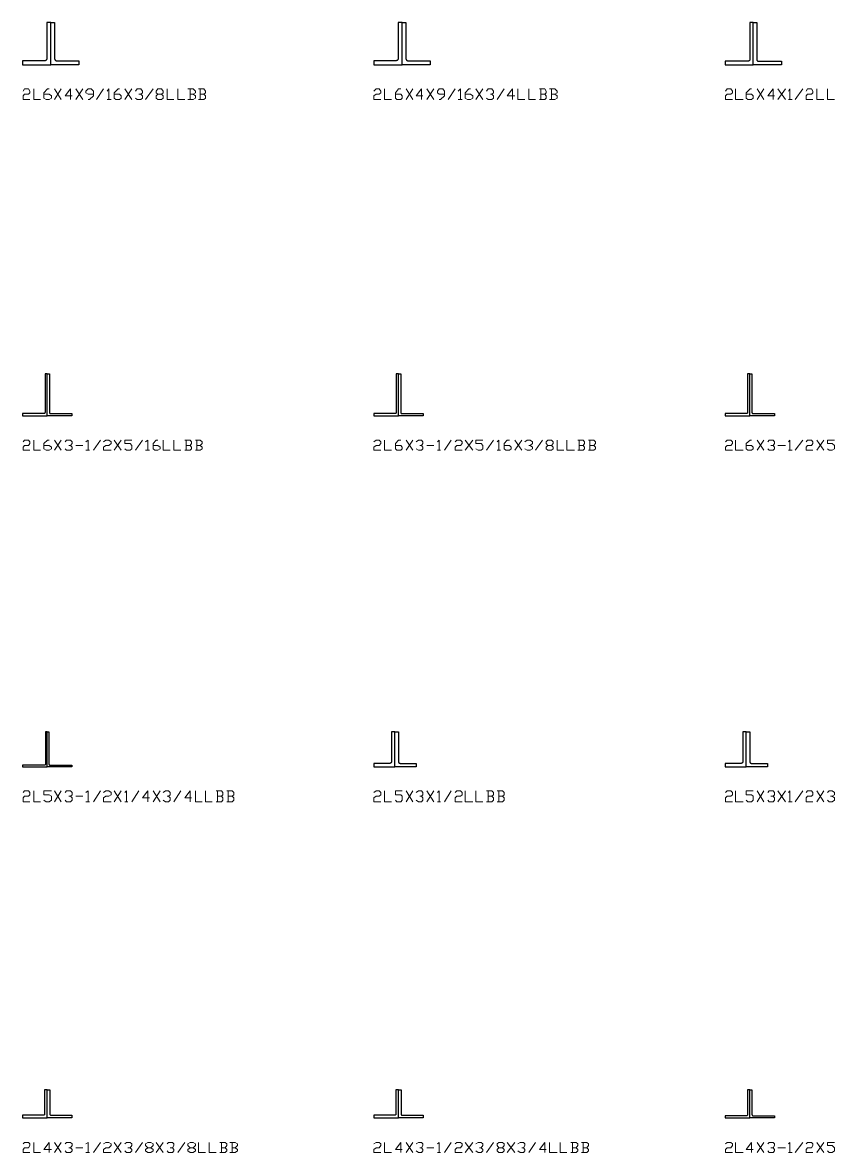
# Model space of a CAD drawing. Header units: inches. Extents: x 0 to 985, y -1555 to 12.
# Drawn here: x 500 to 615.5, y -754.9 to -594 of the extents above; entities that cross this region are included whole.
import ezdxf

# ---------------------------------------------------------------- set-up
doc = ezdxf.new("R2010")
doc.units = ezdxf.units.IN
doc.header["$MEASUREMENT"] = 0
doc.layers.add('AISC_STEEL', color=7, linetype='Continuous')

msp = doc.modelspace()

# ---------------------------------------------------------------- linework, layer by layer
at = {"color": 3, "lineweight": 0}
for points in [[(500.06, -603.76), (500.27, -603.43), (500.82, -603.43), (501.04, -603.76), (501.04, -603.98), (500.82, -604.19), (500.27, -604.19), (500.06, -604.41), (500.06, -604.96), (501.04, -604.96)], [(501.58, -603.43), (501.58, -604.96), (502.56, -604.96)], [(503, -604.19), (503.76, -604.19), (504.09, -604.41), (504.09, -604.74), (503.76, -604.96), (503.33, -604.96), (503, -604.74), (503, -603.98), (503.55, -603.43), (503.76, -603.43)], [(504.53, -604.96), (505.51, -603.43)], [(504.53, -603.43), (505.51, -604.96)], [(507.04, -604.41), (506.05, -604.41), (506.82, -603.43), (506.82, -604.96)], [(507.58, -604.96), (508.56, -603.43)], [(507.58, -603.43), (508.56, -604.96)], [(509.33, -604.96), (509.54, -604.96), (510.09, -604.41), (510.09, -603.76), (509.76, -603.43), (509.33, -603.43), (509, -603.76), (509, -603.98), (509.33, -604.19), (510.09, -604.19)], [(510.53, -604.96), (511.51, -603.43)], [(512.05, -603.76), (512.27, -603.43), (512.27, -604.96)], [(512.05, -604.96), (512.6, -604.96)], [(513.03, -604.19), (513.8, -604.19), (514.02, -604.41), (514.02, -604.74), (513.8, -604.96), (513.25, -604.96), (513.03, -604.74), (513.03, -603.98), (513.58, -603.43), (513.8, -603.43)], [(514.56, -604.96), (515.54, -603.43)], [(514.56, -603.43), (515.54, -604.96)], [(516.09, -603.76), (516.31, -603.43), (516.85, -603.43), (517.07, -603.76), (517.07, -603.98), (516.85, -604.19), (516.52, -604.19)], [(516.85, -604.19), (517.07, -604.41), (517.07, -604.74), (516.85, -604.96), (516.31, -604.96), (516.09, -604.74)], [(517.5, -604.96), (518.6, -603.43)], [(519.79, -604.19), (520.01, -604.41), (520.01, -604.74), (519.79, -604.96), (519.25, -604.96), (519.03, -604.74), (519.03, -604.41), (519.25, -604.19), (519.79, -604.19), (520.01, -603.98), (520.01, -603.76), (519.79, -603.43), (519.25, -603.43), (519.03, -603.76), (519.03, -603.98), (519.25, -604.19)], [(520.56, -603.43), (520.56, -604.96), (521.54, -604.96)], [(522.08, -603.43), (522.08, -604.96), (523.07, -604.96)], [(524.27, -604.19), (524.59, -603.98), (524.59, -603.76), (524.27, -603.43), (523.5, -603.43)], [(523.5, -604.96), (524.27, -604.96), (524.59, -604.74), (524.59, -604.41), (524.27, -604.19), (523.83, -604.19)], [(523.83, -603.43), (523.83, -604.96)], [(525.79, -604.19), (526.01, -603.98), (526.01, -603.76), (525.79, -603.43), (525.03, -603.43)], [(525.03, -604.96), (525.79, -604.96), (526.01, -604.74), (526.01, -604.41), (525.79, -604.19), (525.25, -604.19)], [(525.25, -603.43), (525.25, -604.96)], [(550, -603.76), (550.33, -603.43), (550.77, -603.43), (550.98, -603.76), (550.98, -603.98), (550.77, -604.19), (550.33, -604.19), (550, -604.41), (550, -604.96), (550.98, -604.96)], [(551.53, -603.43), (551.53, -604.96), (552.51, -604.96)], [(553.06, -604.19), (553.82, -604.19), (554.04, -604.41), (554.04, -604.74), (553.82, -604.96), (553.27, -604.96), (553.06, -604.74), (553.06, -603.98), (553.49, -603.43), (553.82, -603.43)], [(554.58, -604.96), (555.56, -603.43)], [(554.58, -603.43), (555.56, -604.96)], [(556.98, -604.41), (556, -604.41), (556.76, -603.43), (556.76, -604.96)], [(557.53, -604.96), (558.51, -603.43)], [(557.53, -603.43), (558.51, -604.96)], [(559.27, -604.96), (559.49, -604.96), (560.03, -604.41), (560.03, -603.76), (559.82, -603.43), (559.27, -603.43), (559.05, -603.76), (559.05, -603.98), (559.27, -604.19), (560.03, -604.19)], [(560.58, -604.96), (561.56, -603.43)], [(562, -603.76), (562.32, -603.43), (562.32, -604.96)], [(562, -604.96), (562.54, -604.96)], [(562.98, -604.19), (563.74, -604.19), (564.07, -604.41), (564.07, -604.74), (563.74, -604.96), (563.31, -604.96), (562.98, -604.74), (562.98, -603.98), (563.52, -603.43), (563.74, -603.43)], [(564.51, -604.96), (565.49, -603.43)], [(564.51, -603.43), (565.49, -604.96)], [(566.03, -603.76), (566.25, -603.43), (566.8, -603.43), (567.01, -603.76), (567.01, -603.98), (566.8, -604.19), (566.58, -604.19)], [(566.8, -604.19), (567.01, -604.41), (567.01, -604.74), (566.8, -604.96), (566.25, -604.96), (566.03, -604.74)], [(567.56, -604.96), (568.54, -603.43)], [(570.07, -604.41), (568.98, -604.41), (569.74, -603.43), (569.74, -604.96)], [(570.5, -603.43), (570.5, -604.96), (571.49, -604.96)], [(572.03, -603.43), (572.03, -604.96), (573.01, -604.96)], [(574.32, -604.19), (574.54, -603.98), (574.54, -603.76), (574.32, -603.43), (573.56, -603.43)], [(573.56, -604.96), (574.32, -604.96), (574.54, -604.74), (574.54, -604.41), (574.32, -604.19), (573.78, -604.19)], [(573.78, -603.43), (573.78, -604.96)], [(575.74, -604.19), (576.07, -603.98), (576.07, -603.76), (575.74, -603.43), (574.97, -603.43)], [(574.97, -604.96), (575.74, -604.96), (576.07, -604.74), (576.07, -604.41), (575.74, -604.19), (575.3, -604.19)], [(575.3, -603.43), (575.3, -604.96)], [(600.06, -603.76), (600.27, -603.43), (600.82, -603.43), (601.04, -603.76), (601.04, -603.98), (600.82, -604.19), (600.27, -604.19), (600.06, -604.41), (600.06, -604.96), (601.04, -604.96)], [(601.47, -603.43), (601.47, -604.96), (602.56, -604.96)], [(603, -604.19), (603.76, -604.19), (603.98, -604.41), (603.98, -604.74), (603.76, -604.96), (603.22, -604.96), (603, -604.74), (603, -603.98), (603.55, -603.43), (603.76, -603.43)], [(604.53, -604.96), (605.51, -603.43)], [(604.53, -603.43), (605.51, -604.96)], [(607.04, -604.41), (606.05, -604.41), (606.82, -603.43), (606.82, -604.96)], [(607.47, -604.96), (608.56, -603.43)], [(607.47, -603.43), (608.56, -604.96)], [(609, -603.76), (609.22, -603.43), (609.22, -604.96)], [(609, -604.96), (609.54, -604.96)], [(609.98, -604.96), (611.07, -603.43)], [(611.51, -603.76), (611.73, -603.43), (612.27, -603.43), (612.49, -603.76), (612.49, -603.98), (612.27, -604.19), (611.73, -604.19), (611.51, -604.41), (611.51, -604.96), (612.49, -604.96)], [(613.03, -603.43), (613.03, -604.96), (614.02, -604.96)], [(614.56, -603.43), (614.56, -604.96), (615.54, -604.96)], [(500.06, -653.7), (500.27, -653.48), (500.82, -653.48), (501.04, -653.7), (501.04, -653.92), (500.82, -654.25), (500.27, -654.25), (500.06, -654.47), (500.06, -654.9), (501.04, -654.9)], [(501.58, -653.48), (501.58, -654.9), (502.56, -654.9)], [(503, -654.25), (503.76, -654.25), (504.09, -654.47), (504.09, -654.68), (503.76, -654.9), (503.33, -654.9), (503, -654.68), (503, -653.92), (503.55, -653.48), (503.76, -653.48)], [(504.53, -654.9), (505.51, -653.48)], [(504.53, -653.48), (505.51, -654.9)], [(506.05, -653.7), (506.27, -653.48), (506.82, -653.48), (507.04, -653.7), (507.04, -653.92), (506.82, -654.25), (506.6, -654.25)], [(506.82, -654.25), (507.04, -654.47), (507.04, -654.68), (506.82, -654.9), (506.27, -654.9), (506.05, -654.68)], [(507.58, -654.25), (508.56, -654.25)], [(509, -653.7), (509.33, -653.48), (509.33, -654.9)], [(510.09, -654.9), (511.07, -653.48)], [(511.51, -653.7), (511.83, -653.48), (512.27, -653.48), (512.6, -653.7), (512.6, -653.92), (512.27, -654.25), (511.83, -654.25), (511.51, -654.47), (511.51, -654.9), (512.6, -654.9)], [(513.03, -654.9), (514.02, -653.48)], [(513.03, -653.48), (514.02, -654.9)], [(514.56, -654.68), (514.78, -654.9), (515.32, -654.9), (515.54, -654.68), (515.54, -654.25), (515.32, -653.92), (514.56, -653.92), (514.56, -653.48), (515.54, -653.48)], [(516.09, -654.9), (517.07, -653.48)], [(517.5, -653.7), (517.83, -653.48), (517.83, -654.9)], [(518.6, -654.25), (519.25, -654.25), (519.58, -654.47), (519.58, -654.68), (519.25, -654.9), (518.81, -654.9), (518.6, -654.68), (518.6, -653.92), (519.03, -653.48), (519.25, -653.48)], [(520.01, -653.48), (520.01, -654.9), (520.99, -654.9)], [(521.54, -653.48), (521.54, -654.9), (522.52, -654.9)], [(523.83, -654.25), (524.05, -653.92), (524.05, -653.7), (523.83, -653.48), (523.07, -653.48)], [(523.07, -654.9), (523.83, -654.9), (524.05, -654.68), (524.05, -654.47), (523.83, -654.25), (523.28, -654.25)], [(523.28, -653.48), (523.28, -654.9)], [(525.25, -654.25), (525.57, -653.92), (525.57, -653.7), (525.25, -653.48), (524.59, -653.48)], [(524.59, -654.9), (525.25, -654.9), (525.57, -654.68), (525.57, -654.47), (525.25, -654.25), (524.81, -654.25)], [(524.81, -653.48), (524.81, -654.9)], [(550, -653.7), (550.33, -653.48), (550.77, -653.48), (550.98, -653.7), (550.98, -653.92), (550.77, -654.25), (550.33, -654.25), (550, -654.47), (550, -654.9), (550.98, -654.9)], [(551.53, -653.48), (551.53, -654.9), (552.51, -654.9)], [(553.06, -654.25), (553.82, -654.25), (554.04, -654.47), (554.04, -654.68), (553.82, -654.9), (553.27, -654.9), (553.06, -654.68), (553.06, -653.92), (553.49, -653.48), (553.82, -653.48)], [(554.58, -654.9), (555.56, -653.48)], [(554.58, -653.48), (555.56, -654.9)], [(556, -653.7), (556.33, -653.48), (556.76, -653.48), (556.98, -653.7), (556.98, -653.92), (556.76, -654.25), (556.55, -654.25)], [(556.76, -654.25), (556.98, -654.47), (556.98, -654.68), (556.76, -654.9), (556.33, -654.9), (556, -654.68)], [(557.53, -654.25), (558.51, -654.25)], [(559.05, -653.7), (559.27, -653.48), (559.27, -654.9)], [(560.03, -654.9), (561.02, -653.48)], [(561.56, -653.7), (561.78, -653.48), (562.32, -653.48), (562.54, -653.7), (562.54, -653.92), (562.32, -654.25), (561.78, -654.25), (561.56, -654.47), (561.56, -654.9), (562.54, -654.9)], [(562.98, -654.9), (564.07, -653.48)], [(562.98, -653.48), (564.07, -654.9)], [(564.51, -654.68), (564.83, -654.9), (565.27, -654.9), (565.49, -654.68), (565.49, -654.25), (565.27, -653.92), (564.51, -653.92), (564.51, -653.48), (565.49, -653.48)], [(566.03, -654.9), (567.01, -653.48)], [(567.56, -653.7), (567.78, -653.48), (567.78, -654.9)], [(568.54, -654.25), (569.3, -654.25), (569.52, -654.47), (569.52, -654.68), (569.3, -654.9), (568.76, -654.9), (568.54, -654.68), (568.54, -653.92), (568.98, -653.48), (569.3, -653.48)], [(570.07, -654.9), (571.05, -653.48)], [(570.07, -653.48), (571.05, -654.9)], [(571.49, -653.7), (571.81, -653.48), (572.25, -653.48), (572.58, -653.7), (572.58, -653.92), (572.25, -654.25), (572.03, -654.25)], [(572.25, -654.25), (572.58, -654.47), (572.58, -654.68), (572.25, -654.9), (571.81, -654.9), (571.49, -654.68)], [(573.01, -654.9), (573.99, -653.48)], [(575.3, -654.25), (575.52, -654.47), (575.52, -654.68), (575.3, -654.9), (574.76, -654.9), (574.54, -654.68), (574.54, -654.47), (574.76, -654.25), (575.3, -654.25), (575.52, -653.92), (575.52, -653.7), (575.3, -653.48), (574.76, -653.48), (574.54, -653.7), (574.54, -653.92), (574.76, -654.25)], [(576.07, -653.48), (576.07, -654.9), (577.05, -654.9)], [(577.48, -653.48), (577.48, -654.9), (578.57, -654.9)], [(579.77, -654.25), (579.99, -653.92), (579.99, -653.7), (579.77, -653.48), (579.01, -653.48)], [(579.01, -654.9), (579.77, -654.9), (579.99, -654.68), (579.99, -654.47), (579.77, -654.25), (579.23, -654.25)], [(579.23, -653.48), (579.23, -654.9)], [(581.3, -654.25), (581.52, -653.92), (581.52, -653.7), (581.3, -653.48), (580.54, -653.48)], [(580.54, -654.9), (581.3, -654.9), (581.52, -654.68), (581.52, -654.47), (581.3, -654.25), (580.75, -654.25)], [(580.75, -653.48), (580.75, -654.9)], [(600.06, -653.7), (600.27, -653.48), (600.82, -653.48), (601.04, -653.7), (601.04, -653.92), (600.82, -654.25), (600.27, -654.25), (600.06, -654.47), (600.06, -654.9), (601.04, -654.9)], [(601.47, -653.48), (601.47, -654.9), (602.56, -654.9)], [(603, -654.25), (603.76, -654.25), (603.98, -654.47), (603.98, -654.68), (603.76, -654.9), (603.22, -654.9), (603, -654.68), (603, -653.92), (603.55, -653.48), (603.76, -653.48)], [(604.53, -654.9), (605.51, -653.48)], [(604.53, -653.48), (605.51, -654.9)], [(606.05, -653.7), (606.27, -653.48), (606.82, -653.48), (607.04, -653.7), (607.04, -653.92), (606.82, -654.25), (606.49, -654.25)], [(606.82, -654.25), (607.04, -654.47), (607.04, -654.68), (606.82, -654.9), (606.27, -654.9), (606.05, -654.68)], [(607.47, -654.25), (608.56, -654.25)], [(609, -653.7), (609.22, -653.48), (609.22, -654.9)], [(609.98, -654.9), (611.07, -653.48)], [(611.51, -653.7), (611.73, -653.48), (612.27, -653.48), (612.49, -653.7), (612.49, -653.92), (612.27, -654.25), (611.73, -654.25), (611.51, -654.47), (611.51, -654.9), (612.49, -654.9)], [(613.03, -654.9), (614.02, -653.48)], [(613.03, -653.48), (614.02, -654.9)], [(614.56, -654.68), (614.78, -654.9), (615.21, -654.9), (615.54, -654.68), (615.54, -654.25), (615.21, -653.92), (614.56, -653.92), (614.56, -653.48), (615.54, -653.48)], [(509, -654.9), (509.54, -654.9)], [(517.5, -654.9), (518.05, -654.9)], [(559.05, -654.9), (559.49, -654.9)], [(567.56, -654.9), (568, -654.9)], [(609, -654.9), (609.54, -654.9)], [(500.06, -703.65), (500.27, -703.43), (500.82, -703.43), (501.04, -703.65), (501.04, -703.98), (500.82, -704.19), (500.27, -704.19), (500.06, -704.41), (500.06, -704.96), (501.04, -704.96)], [(501.58, -703.43), (501.58, -704.96), (502.56, -704.96)], [(503, -704.74), (503.33, -704.96), (503.76, -704.96), (504.09, -704.74), (504.09, -704.19), (503.76, -703.98), (503, -703.98), (503, -703.43), (504.09, -703.43)], [(504.53, -704.96), (505.51, -703.43)], [(504.53, -703.43), (505.51, -704.96)], [(506.05, -703.65), (506.27, -703.43), (506.82, -703.43), (507.04, -703.65), (507.04, -703.98), (506.82, -704.19), (506.6, -704.19)], [(506.82, -704.19), (507.04, -704.41), (507.04, -704.74), (506.82, -704.96), (506.27, -704.96), (506.05, -704.74)], [(507.58, -704.19), (508.56, -704.19)], [(509, -703.65), (509.33, -703.43), (509.33, -704.96)], [(510.09, -704.96), (511.07, -703.43)], [(511.51, -703.65), (511.83, -703.43), (512.27, -703.43), (512.6, -703.65), (512.6, -703.98), (512.27, -704.19), (511.83, -704.19), (511.51, -704.41), (511.51, -704.96), (512.6, -704.96)], [(513.03, -704.96), (514.02, -703.43)], [(513.03, -703.43), (514.02, -704.96)], [(514.56, -703.65), (514.78, -703.43), (514.78, -704.96)], [(515.54, -704.96), (516.52, -703.43)], [(518.05, -704.41), (517.07, -704.41), (517.83, -703.43), (517.83, -704.96)], [(518.6, -704.96), (519.58, -703.43)], [(518.6, -703.43), (519.58, -704.96)], [(520.01, -703.65), (520.34, -703.43), (520.78, -703.43), (520.99, -703.65), (520.99, -703.98), (520.78, -704.19), (520.56, -704.19)], [(520.78, -704.19), (520.99, -704.41), (520.99, -704.74), (520.78, -704.96), (520.34, -704.96), (520.01, -704.74)], [(521.54, -704.96), (522.52, -703.43)], [(524.05, -704.41), (523.07, -704.41), (523.83, -703.43), (523.83, -704.96)], [(524.59, -703.43), (524.59, -704.96), (525.57, -704.96)], [(526.01, -703.43), (526.01, -704.96), (526.99, -704.96)], [(528.3, -704.19), (528.52, -703.98), (528.52, -703.65), (528.3, -703.43), (527.54, -703.43)], [(527.54, -704.96), (528.3, -704.96), (528.52, -704.74), (528.52, -704.41), (528.3, -704.19), (527.76, -704.19)], [(527.76, -703.43), (527.76, -704.96)], [(529.83, -704.19), (530.05, -703.98), (530.05, -703.65), (529.83, -703.43), (529.06, -703.43)], [(529.06, -704.96), (529.83, -704.96), (530.05, -704.74), (530.05, -704.41), (529.83, -704.19), (529.28, -704.19)], [(529.28, -703.43), (529.28, -704.96)], [(550, -703.65), (550.33, -703.43), (550.77, -703.43), (550.98, -703.65), (550.98, -703.98), (550.77, -704.19), (550.33, -704.19), (550, -704.41), (550, -704.96), (550.98, -704.96)], [(551.53, -703.43), (551.53, -704.96), (552.51, -704.96)], [(553.06, -704.74), (553.27, -704.96), (553.82, -704.96), (554.04, -704.74), (554.04, -704.19), (553.82, -703.98), (553.06, -703.98), (553.06, -703.43), (554.04, -703.43)], [(554.58, -704.96), (555.56, -703.43)], [(554.58, -703.43), (555.56, -704.96)], [(556, -703.65), (556.33, -703.43), (556.76, -703.43), (556.98, -703.65), (556.98, -703.98), (556.76, -704.19), (556.55, -704.19)], [(556.76, -704.19), (556.98, -704.41), (556.98, -704.74), (556.76, -704.96), (556.33, -704.96), (556, -704.74)], [(557.53, -704.96), (558.51, -703.43)], [(557.53, -703.43), (558.51, -704.96)], [(559.05, -703.65), (559.27, -703.43), (559.27, -704.96)], [(560.03, -704.96), (561.02, -703.43)], [(561.56, -703.65), (561.78, -703.43), (562.32, -703.43), (562.54, -703.65), (562.54, -703.98), (562.32, -704.19), (561.78, -704.19), (561.56, -704.41), (561.56, -704.96), (562.54, -704.96)], [(562.98, -703.43), (562.98, -704.96), (564.07, -704.96)], [(564.51, -703.43), (564.51, -704.96), (565.49, -704.96)], [(566.8, -704.19), (567.01, -703.98), (567.01, -703.65), (566.8, -703.43), (566.03, -703.43)], [(566.03, -704.96), (566.8, -704.96), (567.01, -704.74), (567.01, -704.41), (566.8, -704.19), (566.25, -704.19)], [(566.25, -703.43), (566.25, -704.96)], [(568.32, -704.19), (568.54, -703.98), (568.54, -703.65), (568.32, -703.43), (567.56, -703.43)], [(567.56, -704.96), (568.32, -704.96), (568.54, -704.74), (568.54, -704.41), (568.32, -704.19), (567.78, -704.19)], [(567.78, -703.43), (567.78, -704.96)], [(600.06, -703.65), (600.27, -703.43), (600.82, -703.43), (601.04, -703.65), (601.04, -703.98), (600.82, -704.19), (600.27, -704.19), (600.06, -704.41), (600.06, -704.96), (601.04, -704.96)], [(601.47, -703.43), (601.47, -704.96), (602.56, -704.96)], [(603, -704.74), (603.22, -704.96), (603.76, -704.96), (603.98, -704.74), (603.98, -704.19), (603.76, -703.98), (603, -703.98), (603, -703.43), (603.98, -703.43)], [(604.53, -704.96), (605.51, -703.43)], [(604.53, -703.43), (605.51, -704.96)], [(606.05, -703.65), (606.27, -703.43), (606.82, -703.43), (607.04, -703.65), (607.04, -703.98), (606.82, -704.19), (606.49, -704.19)], [(606.82, -704.19), (607.04, -704.41), (607.04, -704.74), (606.82, -704.96), (606.27, -704.96), (606.05, -704.74)], [(607.47, -704.96), (608.56, -703.43)], [(607.47, -703.43), (608.56, -704.96)], [(609, -703.65), (609.22, -703.43), (609.22, -704.96)], [(609.98, -704.96), (611.07, -703.43)], [(611.51, -703.65), (611.73, -703.43), (612.27, -703.43), (612.49, -703.65), (612.49, -703.98), (612.27, -704.19), (611.73, -704.19), (611.51, -704.41), (611.51, -704.96), (612.49, -704.96)], [(613.03, -704.96), (614.02, -703.43)], [(613.03, -703.43), (614.02, -704.96)], [(614.56, -703.65), (614.78, -703.43), (615.21, -703.43), (615.54, -703.65), (615.54, -703.98), (615.21, -704.19), (615, -704.19)], [(615.21, -704.19), (615.54, -704.41), (615.54, -704.74), (615.21, -704.96), (614.78, -704.96), (614.56, -704.74)], [(509, -704.96), (509.54, -704.96)], [(514.56, -704.96), (515, -704.96)], [(559.05, -704.96), (559.49, -704.96)], [(609, -704.96), (609.54, -704.96)], [(500.06, -753.7), (500.27, -753.48), (500.82, -753.48), (501.04, -753.7), (501.04, -753.92), (500.82, -754.25), (500.27, -754.25), (500.06, -754.47), (500.06, -754.9), (501.04, -754.9)], [(501.58, -753.48), (501.58, -754.9), (502.56, -754.9)], [(504.09, -754.47), (503, -754.47), (503.76, -753.48), (503.76, -754.9)], [(504.53, -754.9), (505.51, -753.48)], [(504.53, -753.48), (505.51, -754.9)], [(506.05, -753.7), (506.27, -753.48), (506.82, -753.48), (507.04, -753.7), (507.04, -753.92), (506.82, -754.25), (506.6, -754.25)], [(506.82, -754.25), (507.04, -754.47), (507.04, -754.68), (506.82, -754.9), (506.27, -754.9), (506.05, -754.68)], [(507.58, -754.25), (508.56, -754.25)], [(509, -753.7), (509.33, -753.48), (509.33, -754.9)], [(510.09, -754.9), (511.07, -753.48)], [(511.51, -753.7), (511.83, -753.48), (512.27, -753.48), (512.6, -753.7), (512.6, -753.92), (512.27, -754.25), (511.83, -754.25), (511.51, -754.47), (511.51, -754.9), (512.6, -754.9)], [(513.03, -754.9), (514.02, -753.48)], [(513.03, -753.48), (514.02, -754.9)], [(514.56, -753.7), (514.78, -753.48), (515.32, -753.48), (515.54, -753.7), (515.54, -753.92), (515.32, -754.25), (515, -754.25)], [(515.32, -754.25), (515.54, -754.47), (515.54, -754.68), (515.32, -754.9), (514.78, -754.9), (514.56, -754.68)], [(516.09, -754.9), (517.07, -753.48)], [(518.27, -754.25), (518.6, -754.47), (518.6, -754.68), (518.27, -754.9), (517.83, -754.9), (517.5, -754.68), (517.5, -754.47), (517.83, -754.25), (518.27, -754.25), (518.6, -753.92), (518.6, -753.7), (518.27, -753.48), (517.83, -753.48), (517.5, -753.7), (517.5, -753.92), (517.83, -754.25)], [(519.03, -754.9), (520.01, -753.48)], [(519.03, -753.48), (520.01, -754.9)], [(520.56, -753.7), (520.78, -753.48), (521.32, -753.48), (521.54, -753.7), (521.54, -753.92), (521.32, -754.25), (520.99, -754.25)], [(521.32, -754.25), (521.54, -754.47), (521.54, -754.68), (521.32, -754.9), (520.78, -754.9), (520.56, -754.68)], [(522.08, -754.9), (523.07, -753.48)], [(524.27, -754.25), (524.59, -754.47), (524.59, -754.68), (524.27, -754.9), (523.83, -754.9), (523.5, -754.68), (523.5, -754.47), (523.83, -754.25), (524.27, -754.25), (524.59, -753.92), (524.59, -753.7), (524.27, -753.48), (523.83, -753.48), (523.5, -753.7), (523.5, -753.92), (523.83, -754.25)], [(525.03, -753.48), (525.03, -754.9), (526.01, -754.9)], [(526.56, -753.48), (526.56, -754.9), (527.54, -754.9)], [(528.85, -754.25), (529.06, -753.92), (529.06, -753.7), (528.85, -753.48), (528.08, -753.48)], [(528.08, -754.9), (528.85, -754.9), (529.06, -754.68), (529.06, -754.47), (528.85, -754.25), (528.3, -754.25)], [(528.3, -753.48), (528.3, -754.9)], [(530.26, -754.25), (530.59, -753.92), (530.59, -753.7), (530.26, -753.48), (529.5, -753.48)], [(529.5, -754.9), (530.26, -754.9), (530.59, -754.68), (530.59, -754.47), (530.26, -754.25), (529.83, -754.25)], [(529.83, -753.48), (529.83, -754.9)], [(550, -753.7), (550.33, -753.48), (550.77, -753.48), (550.98, -753.7), (550.98, -753.92), (550.77, -754.25), (550.33, -754.25), (550, -754.47), (550, -754.9), (550.98, -754.9)], [(551.53, -753.48), (551.53, -754.9), (552.51, -754.9)], [(554.04, -754.47), (553.06, -754.47), (553.82, -753.48), (553.82, -754.9)], [(554.58, -754.9), (555.56, -753.48)], [(554.58, -753.48), (555.56, -754.9)], [(556, -753.7), (556.33, -753.48), (556.76, -753.48), (556.98, -753.7), (556.98, -753.92), (556.76, -754.25), (556.55, -754.25)], [(556.76, -754.25), (556.98, -754.47), (556.98, -754.68), (556.76, -754.9), (556.33, -754.9), (556, -754.68)], [(557.53, -754.25), (558.51, -754.25)], [(559.05, -753.7), (559.27, -753.48), (559.27, -754.9)], [(560.03, -754.9), (561.02, -753.48)], [(561.56, -753.7), (561.78, -753.48), (562.32, -753.48), (562.54, -753.7), (562.54, -753.92), (562.32, -754.25), (561.78, -754.25), (561.56, -754.47), (561.56, -754.9), (562.54, -754.9)], [(562.98, -754.9), (564.07, -753.48)], [(562.98, -753.48), (564.07, -754.9)], [(564.51, -753.7), (564.83, -753.48), (565.27, -753.48), (565.49, -753.7), (565.49, -753.92), (565.27, -754.25), (565.05, -754.25)], [(565.27, -754.25), (565.49, -754.47), (565.49, -754.68), (565.27, -754.9), (564.83, -754.9), (564.51, -754.68)], [(566.03, -754.9), (567.01, -753.48)], [(568.32, -754.25), (568.54, -754.47), (568.54, -754.68), (568.32, -754.9), (567.78, -754.9), (567.56, -754.68), (567.56, -754.47), (567.78, -754.25), (568.32, -754.25), (568.54, -753.92), (568.54, -753.7), (568.32, -753.48), (567.78, -753.48), (567.56, -753.7), (567.56, -753.92), (567.78, -754.25)], [(568.98, -754.9), (570.07, -753.48)], [(568.98, -753.48), (570.07, -754.9)], [(570.5, -753.7), (570.83, -753.48), (571.27, -753.48), (571.49, -753.7), (571.49, -753.92), (571.27, -754.25), (571.05, -754.25)], [(571.27, -754.25), (571.49, -754.47), (571.49, -754.68), (571.27, -754.9), (570.83, -754.9), (570.5, -754.68)], [(572.03, -754.9), (573.01, -753.48)], [(574.54, -754.47), (573.56, -754.47), (574.32, -753.48), (574.32, -754.9)], [(574.97, -753.48), (574.97, -754.9), (576.07, -754.9)], [(576.5, -753.48), (576.5, -754.9), (577.48, -754.9)], [(578.79, -754.25), (579.01, -753.92), (579.01, -753.7), (578.79, -753.48), (578.03, -753.48)], [(578.03, -754.9), (578.79, -754.9), (579.01, -754.68), (579.01, -754.47), (578.79, -754.25), (578.25, -754.25)], [(578.25, -753.48), (578.25, -754.9)], [(580.32, -754.25), (580.54, -753.92), (580.54, -753.7), (580.32, -753.48), (579.55, -753.48)], [(579.55, -754.9), (580.32, -754.9), (580.54, -754.68), (580.54, -754.47), (580.32, -754.25), (579.77, -754.25)], [(579.77, -753.48), (579.77, -754.9)], [(600.06, -753.7), (600.27, -753.48), (600.82, -753.48), (601.04, -753.7), (601.04, -753.92), (600.82, -754.25), (600.27, -754.25), (600.06, -754.47), (600.06, -754.9), (601.04, -754.9)], [(601.47, -753.48), (601.47, -754.9), (602.56, -754.9)], [(603.98, -754.47), (603, -754.47), (603.76, -753.48), (603.76, -754.9)], [(604.53, -754.9), (605.51, -753.48)], [(604.53, -753.48), (605.51, -754.9)], [(606.05, -753.7), (606.27, -753.48), (606.82, -753.48), (607.04, -753.7), (607.04, -753.92), (606.82, -754.25), (606.49, -754.25)], [(606.82, -754.25), (607.04, -754.47), (607.04, -754.68), (606.82, -754.9), (606.27, -754.9), (606.05, -754.68)], [(607.47, -754.25), (608.56, -754.25)], [(609, -753.7), (609.22, -753.48), (609.22, -754.9)], [(609.98, -754.9), (611.07, -753.48)], [(611.51, -753.7), (611.73, -753.48), (612.27, -753.48), (612.49, -753.7), (612.49, -753.92), (612.27, -754.25), (611.73, -754.25), (611.51, -754.47), (611.51, -754.9), (612.49, -754.9)], [(613.03, -754.9), (614.02, -753.48)], [(613.03, -753.48), (614.02, -754.9)], [(614.56, -754.68), (614.78, -754.9), (615.21, -754.9), (615.54, -754.68), (615.54, -754.25), (615.21, -753.92), (614.56, -753.92), (614.56, -753.48), (615.54, -753.48)], [(509, -754.9), (509.54, -754.9)], [(559.05, -754.9), (559.49, -754.9)], [(609, -754.9), (609.54, -754.9)]]:
    msp.add_lwpolyline(points, dxfattribs=at)
at = {"layer": 'AISC_STEEL'}
for points in [[(500, -600), (504, -600), (504, -594), (503.44, -594), (503.44, -599.16), (503.44, -599.18), (503.43, -599.21), (503.42, -599.24), (503.41, -599.27), (503.4, -599.3), (503.38, -599.32), (503.36, -599.34), (503.34, -599.36), (503.32, -599.38), (503.3, -599.4), (503.27, -599.41), (503.24, -599.42), (503.21, -599.43), (503.18, -599.44), (503.16, -599.44), (500, -599.44)], [(508, -600), (504, -600), (504, -594), (504.56, -594), (504.56, -599.16), (504.56, -599.18), (504.57, -599.21), (504.58, -599.24), (504.59, -599.27), (504.6, -599.3), (504.62, -599.32), (504.64, -599.34), (504.66, -599.36), (504.68, -599.38), (504.7, -599.4), (504.73, -599.41), (504.76, -599.42), (504.79, -599.43), (504.82, -599.44), (504.84, -599.44), (508, -599.44)], [(550, -600), (554, -600), (554, -594), (553.44, -594), (553.44, -599.16), (553.44, -599.18), (553.43, -599.21), (553.42, -599.24), (553.41, -599.27), (553.4, -599.3), (553.38, -599.32), (553.36, -599.34), (553.34, -599.36), (553.32, -599.38), (553.3, -599.4), (553.27, -599.41), (553.24, -599.42), (553.21, -599.43), (553.18, -599.44), (553.16, -599.44), (550, -599.44)], [(558, -600), (554, -600), (554, -594), (554.56, -594), (554.56, -599.16), (554.56, -599.18), (554.57, -599.21), (554.58, -599.24), (554.59, -599.27), (554.6, -599.3), (554.62, -599.32), (554.64, -599.34), (554.66, -599.36), (554.68, -599.38), (554.7, -599.4), (554.73, -599.41), (554.76, -599.42), (554.79, -599.43), (554.82, -599.44), (554.84, -599.44), (558, -599.44)], [(600, -600), (604, -600), (604, -594), (603.5, -594), (603.5, -599.25), (603.5, -599.28), (603.49, -599.31), (603.49, -599.33), (603.48, -599.36), (603.46, -599.38), (603.45, -599.41), (603.43, -599.43), (603.41, -599.45), (603.38, -599.46), (603.36, -599.48), (603.33, -599.49), (603.31, -599.49), (603.28, -599.5), (603.25, -599.5), (600, -599.5)], [(608, -600), (604, -600), (604, -594), (604.5, -594), (604.5, -599.25), (604.5, -599.28), (604.51, -599.31), (604.51, -599.33), (604.52, -599.36), (604.54, -599.38), (604.55, -599.41), (604.57, -599.43), (604.59, -599.45), (604.62, -599.46), (604.64, -599.48), (604.67, -599.49), (604.69, -599.49), (604.72, -599.5), (604.75, -599.5), (608, -599.5)], [(500, -650), (503.5, -650), (503.5, -644), (503.19, -644), (503.19, -649.53), (503.19, -649.55), (503.18, -649.57), (503.18, -649.59), (503.17, -649.61), (503.15, -649.63), (503.14, -649.64), (503.13, -649.65), (503.11, -649.67), (503.09, -649.68), (503.07, -649.68), (503.05, -649.69), (503.03, -649.69), (500, -649.69)], [(507, -650), (503.5, -650), (503.5, -644), (503.81, -644), (503.81, -649.53), (503.81, -649.55), (503.82, -649.57), (503.82, -649.59), (503.83, -649.61), (503.85, -649.63), (503.86, -649.64), (503.87, -649.65), (503.89, -649.67), (503.91, -649.68), (503.93, -649.68), (503.95, -649.69), (503.97, -649.69), (507, -649.69)], [(550, -650), (553.5, -650), (553.5, -644), (553.19, -644), (553.19, -649.53), (553.19, -649.55), (553.18, -649.57), (553.18, -649.59), (553.17, -649.61), (553.15, -649.63), (553.14, -649.64), (553.13, -649.65), (553.11, -649.67), (553.09, -649.68), (553.07, -649.68), (553.05, -649.69), (553.03, -649.69), (550, -649.69)], [(557, -650), (553.5, -650), (553.5, -644), (553.81, -644), (553.81, -649.53), (553.81, -649.55), (553.82, -649.57), (553.82, -649.59), (553.83, -649.61), (553.85, -649.63), (553.86, -649.64), (553.87, -649.65), (553.89, -649.67), (553.91, -649.68), (553.93, -649.68), (553.95, -649.69), (553.97, -649.69), (557, -649.69)], [(600, -650), (603.5, -650), (603.5, -644), (603.19, -644), (603.19, -649.53), (603.19, -649.55), (603.18, -649.57), (603.18, -649.59), (603.17, -649.61), (603.15, -649.63), (603.14, -649.64), (603.13, -649.65), (603.11, -649.67), (603.09, -649.68), (603.07, -649.68), (603.05, -649.69), (603.03, -649.69), (600, -649.69)], [(607, -650), (603.5, -650), (603.5, -644), (603.81, -644), (603.81, -649.53), (603.81, -649.55), (603.82, -649.57), (603.82, -649.59), (603.83, -649.61), (603.85, -649.63), (603.86, -649.64), (603.87, -649.65), (603.89, -649.67), (603.91, -649.68), (603.93, -649.68), (603.95, -649.69), (603.97, -649.69), (607, -649.69)], [(500, -700), (503.5, -700), (503.5, -695), (503.25, -695), (503.25, -699.62), (503.25, -699.64), (503.25, -699.66), (503.24, -699.67), (503.23, -699.69), (503.22, -699.7), (503.21, -699.71), (503.2, -699.72), (503.19, -699.73), (503.17, -699.74), (503.16, -699.75), (503.14, -699.75), (503.12, -699.75), (500, -699.75)], [(507, -700), (503.5, -700), (503.5, -695), (503.75, -695), (503.75, -699.62), (503.75, -699.64), (503.75, -699.66), (503.76, -699.67), (503.77, -699.69), (503.78, -699.7), (503.79, -699.71), (503.8, -699.72), (503.81, -699.73), (503.83, -699.74), (503.84, -699.75), (503.86, -699.75), (503.88, -699.75), (507, -699.75)], [(550, -700), (553, -700), (553, -695), (552.5, -695), (552.5, -699.25), (552.5, -699.28), (552.49, -699.31), (552.49, -699.33), (552.48, -699.36), (552.46, -699.38), (552.45, -699.41), (552.43, -699.43), (552.41, -699.45), (552.38, -699.46), (552.36, -699.48), (552.33, -699.49), (552.31, -699.49), (552.28, -699.5), (552.25, -699.5), (550, -699.5)], [(556, -700), (553, -700), (553, -695), (553.5, -695), (553.5, -699.25), (553.5, -699.28), (553.51, -699.31), (553.51, -699.33), (553.52, -699.36), (553.54, -699.38), (553.55, -699.41), (553.57, -699.43), (553.59, -699.45), (553.62, -699.46), (553.64, -699.48), (553.67, -699.49), (553.69, -699.49), (553.72, -699.5), (553.75, -699.5), (556, -699.5)], [(600, -700), (603, -700), (603, -695), (602.5, -695), (602.5, -699.25), (602.5, -699.28), (602.49, -699.31), (602.49, -699.33), (602.48, -699.36), (602.46, -699.38), (602.45, -699.41), (602.43, -699.43), (602.41, -699.45), (602.38, -699.46), (602.36, -699.48), (602.33, -699.49), (602.31, -699.49), (602.28, -699.5), (602.25, -699.5), (600, -699.5)], [(606, -700), (603, -700), (603, -695), (603.5, -695), (603.5, -699.25), (603.5, -699.28), (603.51, -699.31), (603.51, -699.33), (603.52, -699.36), (603.54, -699.38), (603.55, -699.41), (603.57, -699.43), (603.59, -699.45), (603.62, -699.46), (603.64, -699.48), (603.67, -699.49), (603.69, -699.49), (603.72, -699.5), (603.75, -699.5), (606, -699.5)], [(500, -750), (503.5, -750), (503.5, -746), (503.12, -746), (503.12, -749.44), (503.12, -749.46), (503.12, -749.49), (503.11, -749.51), (503.1, -749.53), (503.09, -749.55), (503.07, -749.57), (503.05, -749.59), (503.03, -749.6), (503.01, -749.61), (502.99, -749.62), (502.96, -749.62), (502.94, -749.62), (500, -749.62)], [(507, -750), (503.5, -750), (503.5, -746), (503.88, -746), (503.88, -749.44), (503.88, -749.46), (503.88, -749.49), (503.89, -749.51), (503.9, -749.53), (503.91, -749.55), (503.93, -749.57), (503.95, -749.59), (503.97, -749.6), (503.99, -749.61), (504.01, -749.62), (504.04, -749.62), (504.06, -749.62), (507, -749.62)], [(550, -750), (553.5, -750), (553.5, -746), (553.12, -746), (553.12, -749.44), (553.12, -749.46), (553.12, -749.49), (553.11, -749.51), (553.1, -749.53), (553.09, -749.55), (553.07, -749.57), (553.05, -749.59), (553.03, -749.6), (553.01, -749.61), (552.99, -749.62), (552.96, -749.62), (552.94, -749.62), (550, -749.62)], [(557, -750), (553.5, -750), (553.5, -746), (553.88, -746), (553.88, -749.44), (553.88, -749.46), (553.88, -749.49), (553.89, -749.51), (553.9, -749.53), (553.91, -749.55), (553.93, -749.57), (553.95, -749.59), (553.97, -749.6), (553.99, -749.61), (554.01, -749.62), (554.04, -749.62), (554.06, -749.62), (557, -749.62)], [(600, -750), (603.5, -750), (603.5, -746), (603.19, -746), (603.19, -749.53), (603.19, -749.55), (603.18, -749.57), (603.18, -749.59), (603.17, -749.61), (603.15, -749.63), (603.14, -749.64), (603.13, -749.65), (603.11, -749.67), (603.09, -749.68), (603.07, -749.68), (603.05, -749.69), (603.03, -749.69), (600, -749.69)], [(607, -750), (603.5, -750), (603.5, -746), (603.81, -746), (603.81, -749.53), (603.81, -749.55), (603.82, -749.57), (603.82, -749.59), (603.83, -749.61), (603.85, -749.63), (603.86, -749.64), (603.87, -749.65), (603.89, -749.67), (603.91, -749.68), (603.93, -749.68), (603.95, -749.69), (603.97, -749.69), (607, -749.69)]]:
    msp.add_lwpolyline(points, close=True, dxfattribs=at)

doc.saveas('drawing.dxf')
